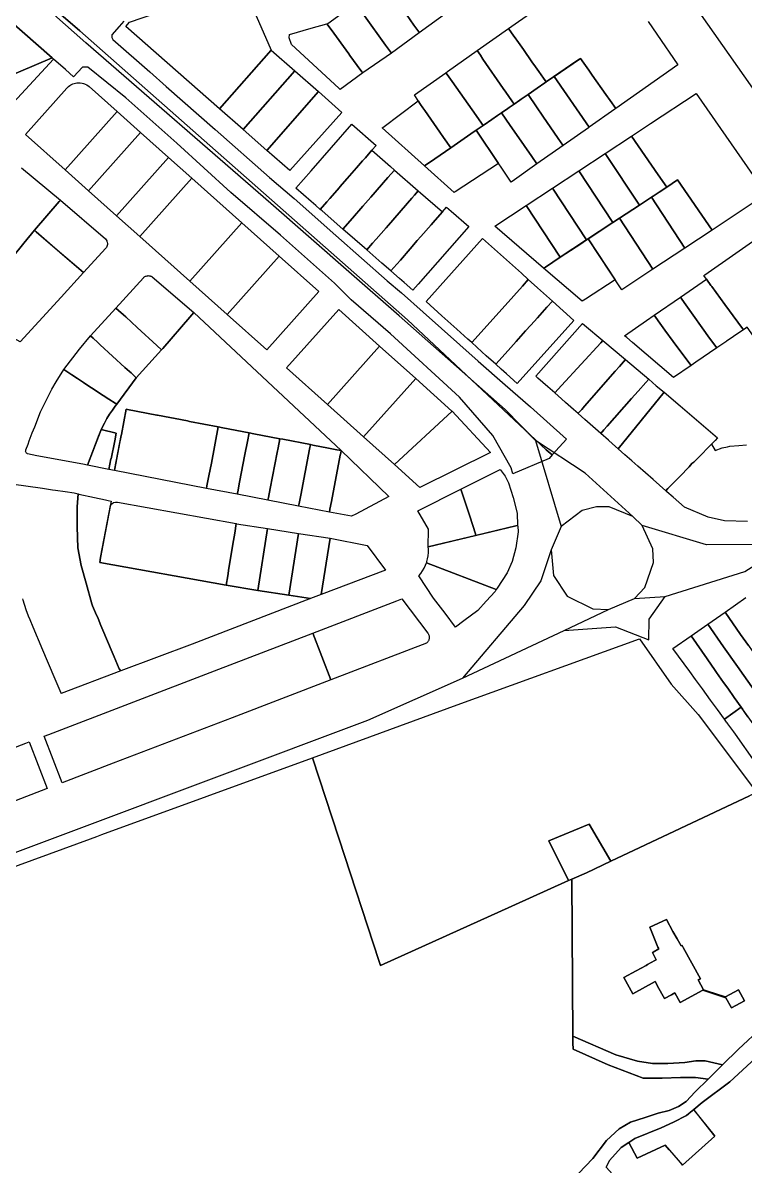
# Model space of a CAD drawing. Header units: metres. Extents: x 3 to 1027712, y 40 to 4430649.
# Drawn here: x 509669.6 to 509900.5, y 4411110 to 4411475.3 of the extents above; entities that cross this region are included whole.
import ezdxf

# ---------------------------------------------------------------- set-up
doc = ezdxf.new("R2010")
doc.units = ezdxf.units.M
doc.header["$MEASUREMENT"] = 0
doc.layers.add('A.ES.SDGC.CP.07003.cadastralparcel — CadastralParcel', color=1, linetype='Continuous')
doc.layers.add('Carreteras_5_km', color=2, linetype='Continuous', lineweight=30)

msp = doc.modelspace()

# ---------------------------------------------------------------- linework, layer by layer
at = {"layer": 'A.ES.SDGC.CP.07003.cadastralparcel — CadastralParcel', "color": 7, "linetype": 'Continuous', "flags": 128}
for points in [[(509907.81, 4411447.59), (509846.67, 4411534.5), (509845.97, 4411535.27), (509820.14, 4411568.34), (509836.65, 4411574.29), (509838.26, 4411575.71), (509840.81, 4411577.95), (509843.79, 4411580.57), (509858.98, 4411586.27), (509921.99, 4411609.92)], [(509869.47, 4411475.71), (509872.25, 4411471.67), (509878.99, 4411461.86), (509859.19, 4411447.93), (509857.41, 4411450.44), (509856.03, 4411452.39), (509851.62, 4411458.59), (509850.52, 4411460.14), (509847.85, 4411463.91), (509847.54, 4411463.7), (509846.37, 4411462.89), (509846.37, 4411462.89), (509839.24, 4411457.99), (509837.22, 4411456.6), (509836.9, 4411456.38), (509836.08, 4411457.55), (509834.54, 4411459.74), (509833.53, 4411461.18), (509832.38, 4411462.81), (509829.62, 4411466.73), (509828.06, 4411468.95), (509826.66, 4411470.93), (509826.62, 4411470.99), (509824.89, 4411473.44), (509855.98, 4411495.33)], [(509672.1, 4411486.31), (509687.78, 4411472.69), (509792.53, 4411380.36), (509836.86, 4411338.89), (509838.84, 4411337.24), (509837.83, 4411336.13), (509826.28, 4411331.21), (509825.75, 4411333.08), (509819.88, 4411343.39), (509809.17, 4411355.66), (509787.17, 4411375.89), (509774.62, 4411386.8), (509769.21, 4411392.12), (509751.96, 4411407.42), (509736.08, 4411421.06), (509718.79, 4411436.86), (509702.51, 4411451.34), (509690.41, 4411461.16), (509688.66, 4411461.1), (509685.84, 4411458.06), (509683.21, 4411460.37), (509679.43, 4411463.7), (509679.43, 4411463.7), (509678.99, 4411464.09), (509665.05, 4411476.38)], [(509701.89, 4411475.83), (509700.36, 4411474.15), (509698.07, 4411471.45), (509698.01, 4411470.61), (509698.35, 4411469.94), (509710.17, 4411459.58), (509715.46, 4411454.91), (509731.06, 4411441.15), (509748.48, 4411425.91), (509756.36, 4411419.18), (509769.65, 4411407.29), (509786.08, 4411392.8), (509790.66, 4411388.98), (509797.62, 4411382.8), (509815.16, 4411367.14), (509823.78, 4411359.6), (509831.88, 4411352.64), (509843.37, 4411342.25), (509838.84, 4411337.24), (509836.86, 4411338.89), (509792.53, 4411380.36), (509687.78, 4411472.69), (509672.1, 4411486.31)], [(509669.15, 4411428.91), (509681.6, 4411418.61), (509681.21, 4411418.15), (509673.29, 4411409), (509669.92, 4411404.9), (509666.36, 4411400.56)], [(509901.33, 4411315.94), (509893.98, 4411316.16), (509888.69, 4411317.32), (509881.09, 4411320.57), (509879.32, 4411322.13), (509877.49, 4411323.74), (509875.5, 4411325.49), (509875.14, 4411325.8), (509875.82, 4411326.49), (509877.74, 4411328.44), (509879.61, 4411330.34), (509882.66, 4411333.44), (509883.51, 4411334.46), (509884.17, 4411334.97), (509885.42, 4411336.24), (509889.73, 4411340.62), (509890.91, 4411338.67), (509893.18, 4411339.5), (509894.84, 4411339.85), (509895.68, 4411340.03), (509898.55, 4411340.26), (509901, 4411340.45)], [(509666, 4411328.03), (509675.87, 4411326.58), (509679.05, 4411326.11), (509680.04, 4411325.96), (509683.08, 4411325.52), (509686.05, 4411325.07), (509687.3, 4411324.79), (509686.97, 4411320.62), (509686.99, 4411314.27), (509687.18, 4411307.57), (509688.24, 4411301.94), (509689.83, 4411296.21), (509691.65, 4411289.67), (509691.91, 4411289.07), (509692.86, 4411286.83), (509693.67, 4411284.93), (509694.58, 4411282.77), (509695.86, 4411279.74), (509696.07, 4411279.25), (509698.84, 4411272.72), (509700.44, 4411268.94), (509700.44, 4411268.94), (509700.88, 4411268.21), (509681.84, 4411261.06), (509681.82, 4411261.11), (509680.24, 4411264.84), (509677.47, 4411271.36), (509675.98, 4411274.89), (509675.16, 4411276.83), (509674.38, 4411278.68), (509674.27, 4411278.93), (509672.87, 4411282.22), (509671.91, 4411284.59), (509671.45, 4411285.73), (509670.7, 4411287.75), (509669.68, 4411290.8), (509669.55, 4411291.24)], [(509901.55, 4411276.34), (509899.08, 4411279.9), (509894.14, 4411287.04), (509900.76, 4411291.65)], [(509901.37, 4411253.57), (509899.25, 4411256.6), (509897.06, 4411259.73), (509894.98, 4411262.7), (509893.66, 4411264.57), (509891.42, 4411267.77), (509890.98, 4411268.4), (509888.39, 4411272.09), (509883.23, 4411279.45), (509888.57, 4411283.16), (509893.65, 4411275.93), (509898.09, 4411269.65), (509900.1, 4411266.79), (509905.98, 4411258.44)], [(509632.03, 4411192.96), (509691.18, 4411214.57), (509693.27, 4411215.34), (509694.87, 4411215.92), (509762.17, 4411240.51), (509770.6, 4411214.84), (509783.57, 4411175.34), (509783.96, 4411174.15), (509825.89, 4411193.02), (509844.1, 4411201.22), (509845.12, 4411201.67), (509845.48, 4411151.49), (509845.49, 4411149.38), (509845.51, 4411147.4), (509856.71, 4411142.39), (509867.9, 4411138.11), (509874.05, 4411138.11), (509879.83, 4411138.3), (509884.68, 4411138.3), (509888.69, 4411137.82), (509884.51, 4411133.7), (509881.66, 4411130.64), (509879.25, 4411129.11), (509876.19, 4411127.79), (509872.68, 4411126.92), (509868.52, 4411125.6), (509863.92, 4411124.07), (509860.2, 4411121.88), (509856.25, 4411118.16), (509851.87, 4411112.47), (509847.27, 4411107.66)], [(509913.52, 4411161.41), (509898.4, 4411147.4), (509893.32, 4411142.39), (509887.73, 4411143.69), (509884.75, 4411143.69), (509881.21, 4411143.13), (509875.8, 4411142.76), (509870.95, 4411142.76), (509866.1, 4411143.51), (509859.21, 4411145.56), (509845.48, 4411151.49), (509845.12, 4411201.67), (509849.78, 4411203.77), (509857.55, 4411207.43), (509901.96, 4411228.34)], [(509847.27, 4411107.66), (509851.87, 4411112.47), (509856.25, 4411118.16), (509860.2, 4411121.88), (509863.92, 4411124.07), (509868.52, 4411125.6), (509872.68, 4411126.92), (509876.19, 4411127.79), (509879.25, 4411129.11), (509881.66, 4411130.64), (509884.51, 4411133.7), (509888.69, 4411137.82), (509890.88, 4411139.98), (509893.32, 4411142.39), (509898.4, 4411147.4), (509913.52, 4411161.41)], [(509917.72, 4411157.27), (509895.6, 4411136.92), (509886.84, 4411130.35), (509884.08, 4411128.07), (509881.8, 4411126.2), (509877.64, 4411124.01), (509873.69, 4411122.26), (509865.31, 4411118.85), (509863.35, 4411117.58), (509860.93, 4411116), (509857.2, 4411111.84), (509856.11, 4411109.66)]]:
    msp.add_lwpolyline(points, dxfattribs=at)
for points in [[(509793.97, 4411494.5), (509794.09, 4411494.6), (509805.45, 4411479.02), (509805.58, 4411478.84), (509796.32, 4411472.13), (509796.17, 4411472.44), (509794.63, 4411474.57), (509792.22, 4411477.95), (509790.83, 4411479.88), (509788.75, 4411482.79), (509786.43, 4411486.01), (509785.01, 4411488.01), (509793.97, 4411494.5)], [(509732.51, 4411447.76), (509702.48, 4411474.08), (509703.74, 4411475.53), (509720.5, 4411481.26), (509739.74, 4411487.84), (509748.99, 4411466.56), (509732.51, 4411447.76)], [(509796.17, 4411472.44), (509796.32, 4411472.13), (509787.42, 4411465.64), (509787.13, 4411466.05), (509785.59, 4411468.17), (509778.84, 4411477.52), (509775.97, 4411481.48), (509785.01, 4411488.01), (509786.43, 4411486.01), (509788.75, 4411482.79), (509790.83, 4411479.88), (509792.22, 4411477.95), (509794.63, 4411474.57), (509796.17, 4411472.44)], [(509678.99, 4411464.09), (509617.97, 4411438.18), (509605.42, 4411466.15), (509653.39, 4411486.65), (509655.5, 4411484.79), (509660.53, 4411480.36), (509665.05, 4411476.38), (509678.99, 4411464.09)], [(509775.62, 4411481.22), (509775.97, 4411481.48), (509778.84, 4411477.52), (509785.59, 4411468.17), (509787.13, 4411466.05), (509787.42, 4411465.64), (509778.31, 4411459.27), (509778.01, 4411459.57), (509776.46, 4411461.69), (509774.15, 4411464.89), (509773.81, 4411465.36), (509768.15, 4411473.14), (509766.81, 4411475), (509767.15, 4411475.1), (509775.62, 4411481.22)], [(509770.66, 4411454.36), (509755.5, 4411468.36), (509754.74, 4411470.51), (509754.84, 4411471.51), (509761.79, 4411473.54), (509766.81, 4411475), (509768.15, 4411473.14), (509773.81, 4411465.36), (509774.15, 4411464.89), (509776.46, 4411461.69), (509778.01, 4411459.57), (509778.31, 4411459.27), (509771.07, 4411453.98), (509770.66, 4411454.36)], [(509836.9, 4411456.38), (509836.53, 4411456.12), (509834.08, 4411454.43), (509831.11, 4411452.39), (509828.9, 4411450.86), (509828.44, 4411450.55), (509826.64, 4411449.31), (509825.89, 4411450.39), (509824, 4411453.14), (509823.19, 4411454.3), (509816.71, 4411463.71), (509815.9, 4411464.9), (509814.87, 4411466.39), (509824.89, 4411473.44), (509826.62, 4411470.99), (509826.66, 4411470.93), (509828.06, 4411468.95), (509829.62, 4411466.73), (509832.38, 4411462.81), (509833.53, 4411461.18), (509834.54, 4411459.74), (509836.08, 4411457.55), (509836.9, 4411456.38)], [(509740.05, 4411441.15), (509732.51, 4411447.76), (509748.99, 4411466.56), (509756.54, 4411459.94), (509740.05, 4411441.15)], [(509805.41, 4411459.73), (509814.87, 4411466.39), (509815.9, 4411464.9), (509816.71, 4411463.71), (509823.19, 4411454.3), (509824, 4411453.14), (509825.89, 4411450.39), (509826.64, 4411449.31), (509825.05, 4411448.21), (509824.67, 4411447.95), (509822.66, 4411446.57), (509821.33, 4411445.65), (509819.49, 4411444.39), (509817.1, 4411442.74), (509816.73, 4411442.48), (509813.23, 4411447.45), (509806.84, 4411456.53), (509805.23, 4411458.81), (509804.86, 4411459.34), (509805.41, 4411459.73)], [(509679.43, 4411463.7), (509654.99, 4411437.38), (509634.39, 4411414.06), (509620.68, 4411398.54), (509619.41, 4411395.97), (509610.56, 4411378.17), (509609.48, 4411373.94), (509575.89, 4411357.82), (509575.33, 4411358.75), (509573.04, 4411362.57), (509560.48, 4411383.69), (509558.73, 4411387.45), (509549.25, 4411407.78), (509548.34, 4411409.92), (509584.01, 4411424.4), (509597.7, 4411429.95), (509600.11, 4411430.93), (509617.97, 4411438.18), (509678.99, 4411464.09), (509679.43, 4411463.7)], [(509850.64, 4411441.91), (509839.44, 4411458.13), (509847.54, 4411463.7), (509847.85, 4411463.91), (509850.52, 4411460.14), (509851.62, 4411458.59), (509856.03, 4411452.39), (509857.41, 4411450.44), (509859.19, 4411447.93), (509858.87, 4411447.71), (509850.64, 4411441.91)], [(509764.09, 4411453.32), (509747.61, 4411434.52), (509740.05, 4411441.15), (509756.54, 4411459.94), (509764.09, 4411453.32)], [(509816.73, 4411442.48), (509816.46, 4411442.3), (509814.39, 4411440.87), (509813.94, 4411440.56), (509811.73, 4411439.04), (509808.55, 4411436.84), (509806.38, 4411435.34), (509804.06, 4411438.67), (509802.89, 4411440.33), (509798.07, 4411447.25), (509797.48, 4411448.1), (509796.72, 4411449.19), (509795.94, 4411450.31), (509794.78, 4411452.25), (509804.86, 4411459.34), (509805.23, 4411458.81), (509806.84, 4411456.53), (509813.23, 4411447.45), (509816.73, 4411442.48)], [(509839.32, 4411458.04), (509839.44, 4411458.13), (509850.64, 4411441.91), (509850.51, 4411441.82), (509850.43, 4411441.76), (509842.35, 4411436.08), (509842.28, 4411436.19), (509840.78, 4411438.35), (509835.88, 4411445.47), (509833.85, 4411448.42), (509831.11, 4411452.39), (509834.08, 4411454.43), (509836.53, 4411456.12), (509836.9, 4411456.38), (509837.22, 4411456.6), (509839.24, 4411457.99), (509839.32, 4411458.04)], [(509683.16, 4411428.3), (509670.48, 4411439.62), (509683.69, 4411454.41), (509684.2, 4411454.91), (509684.62, 4411455.31), (509684.98, 4411455.49), (509685.54, 4411455.78), (509686.41, 4411456.03), (509686.91, 4411456.09), (509687.3, 4411456.12), (509687.56, 4411456.15), (509687.93, 4411456.1), (509688.58, 4411456.03), (509688.95, 4411455.91), (509689.33, 4411455.79), (509689.57, 4411455.72), (509690.02, 4411455.47), (509690.79, 4411454.99), (509699.8, 4411446.95), (509683.16, 4411428.3)], [(509764.09, 4411453.32), (509771.58, 4411446.62), (509754.97, 4411428.06), (509747.61, 4411434.52), (509764.09, 4411453.32)], [(509784.72, 4411441.89), (509795.94, 4411450.31), (509796.72, 4411449.19), (509797.48, 4411448.1), (509798.07, 4411447.25), (509802.89, 4411440.33), (509804.06, 4411438.67), (509806.38, 4411435.34), (509801.27, 4411431.81), (509798.3, 4411429.76), (509798.06, 4411429.59), (509784.49, 4411441.72), (509784.72, 4411441.89)], [(509842.28, 4411436.19), (509842.35, 4411436.08), (509833.96, 4411430.18), (509833.92, 4411430.23), (509832.33, 4411432.53), (509827.42, 4411439.64), (509825.45, 4411442.51), (509822.66, 4411446.57), (509824.67, 4411447.95), (509825.05, 4411448.21), (509826.64, 4411449.31), (509828.44, 4411450.55), (509828.9, 4411450.86), (509831.11, 4411452.39), (509833.85, 4411448.42), (509835.88, 4411445.47), (509840.78, 4411438.35), (509842.28, 4411436.19)], [(509889.99, 4411409.09), (509878.89, 4411425.09), (509875.44, 4411422.82), (509872.71, 4411426.75), (509864.15, 4411439.08), (509870.25, 4411443.1), (509884.88, 4411452.75), (509907.26, 4411420.5), (509889.99, 4411409.09)], [(509690.62, 4411421.64), (509683.16, 4411428.3), (509699.8, 4411446.95), (509707.26, 4411440.29), (509690.62, 4411421.64)], [(509833.92, 4411430.23), (509833.96, 4411430.18), (509826.07, 4411424.63), (509825.72, 4411424.38), (509822.36, 4411429.5), (509821.71, 4411430.35), (509814.57, 4411440.99), (509816.46, 4411442.3), (509817.1, 4411442.74), (509819.49, 4411444.39), (509821.33, 4411445.65), (509822.66, 4411446.57), (509825.45, 4411442.51), (509827.42, 4411439.64), (509832.33, 4411432.53), (509833.92, 4411430.23)], [(509782.54, 4411436.11), (509781.18, 4411434.56), (509779.11, 4411432.19), (509778.2, 4411431.15), (509776.25, 4411428.91), (509773.33, 4411425.57), (509770.95, 4411422.84), (509770.82, 4411422.7), (509767.75, 4411419.19), (509766.81, 4411418.11), (509764.7, 4411415.69), (509763.32, 4411416.89), (509761.79, 4411418.23), (509756.93, 4411422.47), (509761.79, 4411428.04), (509774.77, 4411442.9), (509782.54, 4411436.11)], [(509699.57, 4411413.65), (509690.62, 4411421.64), (509707.26, 4411440.29), (509716.22, 4411432.3), (509699.57, 4411413.65)], [(509813.94, 4411440.56), (509814.39, 4411440.87), (509814.57, 4411440.99), (509821.71, 4411430.35), (509807.82, 4411421.25), (509807.47, 4411421.02), (509798.06, 4411429.59), (509798.3, 4411429.76), (509801.27, 4411431.81), (509806.38, 4411435.34), (509808.55, 4411436.84), (509811.73, 4411439.04), (509813.94, 4411440.56)], [(509872.71, 4411426.75), (509875.44, 4411422.82), (509866.7, 4411417.06), (509855.81, 4411433.57), (509864.15, 4411439.08), (509872.71, 4411426.75)], [(509707.03, 4411406.99), (509699.57, 4411413.65), (509716.22, 4411432.3), (509723.68, 4411425.64), (509707.03, 4411406.99)], [(509781.18, 4411434.56), (509787.11, 4411429.37), (509788.39, 4411428.26), (509786.32, 4411425.89), (509780.85, 4411419.62), (509778.31, 4411416.71), (509774.96, 4411412.88), (509771.91, 4411409.39), (509765.25, 4411415.21), (509764.7, 4411415.69), (509766.81, 4411418.11), (509767.75, 4411419.19), (509770.82, 4411422.7), (509770.95, 4411422.84), (509773.33, 4411425.57), (509776.25, 4411428.91), (509778.2, 4411431.15), (509779.11, 4411432.19), (509781.18, 4411434.56)], [(509866.7, 4411417.06), (509858.21, 4411411.46), (509847.32, 4411427.97), (509855.81, 4411433.57), (509866.7, 4411417.06)], [(509786.32, 4411425.89), (509788.39, 4411428.26), (509796.04, 4411421.59), (509794.82, 4411420.19), (509793.97, 4411419.22), (509786.52, 4411410.68), (509785.74, 4411409.79), (509782.61, 4411406.21), (509781.43, 4411404.86), (509779.56, 4411402.71), (509771.91, 4411409.39), (509774.96, 4411412.88), (509778.31, 4411416.71), (509780.85, 4411419.62), (509786.32, 4411425.89)], [(509722.99, 4411392.73), (509707.03, 4411406.99), (509723.68, 4411425.64), (509739.64, 4411411.38), (509722.99, 4411392.73)], [(509858.21, 4411411.46), (509849.86, 4411405.95), (509838.97, 4411422.47), (509847.32, 4411427.97), (509858.21, 4411411.46)], [(509881.28, 4411403.34), (509870.54, 4411419.59), (509875.44, 4411422.82), (509878.89, 4411425.09), (509889.99, 4411409.09), (509881.28, 4411403.34)], [(509796.04, 4411421.59), (509803.72, 4411414.88), (509801.42, 4411412.24), (509800.13, 4411410.77), (509796.88, 4411407.04), (509795.72, 4411405.72), (509793.42, 4411403.08), (509790.29, 4411399.5), (509789.12, 4411398.16), (509787.24, 4411396), (509784.4, 4411398.48), (509779.56, 4411402.71), (509781.43, 4411404.86), (509782.61, 4411406.21), (509785.74, 4411409.79), (509786.52, 4411410.68), (509793.97, 4411419.22), (509794.82, 4411420.19), (509796.04, 4411421.59)], [(509849.86, 4411405.95), (509841.38, 4411400.36), (509830.48, 4411416.87), (509838.97, 4411422.47), (509849.86, 4411405.95)], [(509688.97, 4411395.5), (509679.86, 4411403.34), (509673.82, 4411408.54), (509673.29, 4411409), (509681.21, 4411418.15), (509681.6, 4411418.61), (509696, 4411406.22), (509696.23, 4411405.93), (509696.42, 4411405.58), (509696.48, 4411405.38), (509696.54, 4411405.2), (509696.62, 4411404.8), (509696.62, 4411404.46), (509696.56, 4411404.14), (509696.46, 4411403.86), (509696.3, 4411403.55), (509696.13, 4411403.33), (509688.97, 4411395.5)], [(509871.05, 4411396.58), (509860.39, 4411412.89), (509866.7, 4411417.06), (509870.54, 4411419.59), (509881.28, 4411403.34), (509871.05, 4411396.58)], [(509805.07, 4411416.42), (509806.59, 4411415.09), (509812.14, 4411410.25), (509795.97, 4411391.74), (509794.31, 4411389.83), (509791.49, 4411392.29), (509790.01, 4411393.58), (509787.24, 4411396), (509789.12, 4411398.16), (509790.29, 4411399.5), (509793.42, 4411403.08), (509795.72, 4411405.72), (509796.88, 4411407.04), (509800.13, 4411410.77), (509801.42, 4411412.24), (509803.72, 4411414.88), (509805.07, 4411416.42)], [(509820.5, 4411410.28), (509830.48, 4411416.87), (509841.38, 4411400.36), (509836.69, 4411397.27), (509836.1, 4411396.91), (509820.5, 4411410.28)], [(509734.93, 4411382.08), (509722.99, 4411392.73), (509739.64, 4411411.38), (509751.58, 4411400.73), (509734.93, 4411382.08)], [(509861.08, 4411389.99), (509850.33, 4411406.26), (509858.21, 4411411.46), (509860.39, 4411412.89), (509871.05, 4411396.58), (509861.08, 4411389.99)], [(509666.36, 4411400.56), (509669.92, 4411404.9), (509673.29, 4411409), (509673.82, 4411408.54), (509688.97, 4411395.5), (509681.82, 4411387.66), (509674.72, 4411379.91), (509668.72, 4411373.37), (509666.08, 4411374.82), (509663.43, 4411376.28), (509662.07, 4411377.03), (509659.96, 4411378.19), (509655.17, 4411380.82), (509651.39, 4411382.9), (509661.81, 4411395.15), (509666.28, 4411400.45), (509666.36, 4411400.56)], [(509828.99, 4411395.26), (509831.21, 4411393.26), (509829.34, 4411391.17), (509826.54, 4411388.06), (509817.06, 4411377.49), (509813.13, 4411373.11), (509811.85, 4411374.26), (509808.31, 4411377.44), (509803.58, 4411381.69), (509798.51, 4411386.23), (509816.59, 4411406.38), (509828.99, 4411395.26)], [(509887.59, 4411394.8), (509908.51, 4411409.37), (509910.93, 4411405.95), (509933.32, 4411374.23), (509934.72, 4411372.21), (509914.63, 4411358.42), (509913.36, 4411360.1), (509902.4, 4411376.21), (509901.15, 4411378.04), (509900.3, 4411377.46), (509899.95, 4411377.23), (509898.2, 4411379.67), (509894.02, 4411385.34), (509889.86, 4411391.03), (509889.61, 4411391.34), (509888.16, 4411393.4), (509887.28, 4411394.59), (509887.59, 4411394.8)], [(509836.69, 4411397.27), (509841.38, 4411400.36), (509847.95, 4411404.69), (509849.86, 4411405.95), (509850.33, 4411406.26), (509858.98, 4411393.17), (509849.54, 4411386.95), (509848.47, 4411386.31), (509836.1, 4411396.91), (509836.69, 4411397.27)], [(509751.58, 4411400.73), (509764.26, 4411389.41), (509747.61, 4411370.76), (509734.93, 4411382.08), (509751.58, 4411400.73)], [(509710.96, 4411394.1), (509724.27, 4411382.78), (509722.99, 4411381.28), (509714.41, 4411371.27), (509713.97, 4411370.76), (509712.43, 4411372.19), (509706.2, 4411377.97), (509702.53, 4411381.38), (509701.82, 4411381.98), (509700.23, 4411383.33), (509699.33, 4411384.17), (509708.2, 4411393.86), (509708.33, 4411393.99), (509708.48, 4411394.11), (509708.64, 4411394.21), (509708.81, 4411394.3), (509708.98, 4411394.38), (509709.34, 4411394.48), (509709.53, 4411394.5), (509709.72, 4411394.51), (509709.91, 4411394.5), (509710.1, 4411394.47), (509710.28, 4411394.43), (509710.46, 4411394.37), (509710.63, 4411394.3), (509710.8, 4411394.21), (509710.96, 4411394.1)], [(509829.34, 4411391.17), (509831.21, 4411393.26), (509834.13, 4411390.64), (509838.89, 4411386.37), (509837.12, 4411384.39), (509834.14, 4411381.07), (509831.99, 4411378.68), (509830.35, 4411376.85), (509827.33, 4411373.49), (509824.74, 4411370.6), (509820.81, 4411366.22), (509817.78, 4411368.94), (509816.39, 4411370.18), (509813.13, 4411373.11), (509817.06, 4411377.49), (509826.54, 4411388.06), (509829.34, 4411391.17)], [(509899.95, 4411377.23), (509897.5, 4411375.55), (509896.05, 4411374.56), (509894.61, 4411373.57), (509894.33, 4411373.38), (509891.81, 4411371.65), (509891.44, 4411371.4), (509889.17, 4411374.56), (509881.57, 4411385.17), (509880.28, 4411386.97), (509879.82, 4411387.62), (509888.16, 4411393.4), (509889.61, 4411391.34), (509889.86, 4411391.03), (509894.02, 4411385.34), (509898.2, 4411379.67), (509899.95, 4411377.23)], [(509837.12, 4411384.39), (509838.89, 4411386.37), (509845.75, 4411380.21), (509827.67, 4411360.06), (509824.21, 4411363.17), (509822.52, 4411364.68), (509820.81, 4411366.22), (509824.74, 4411370.6), (509827.33, 4411373.49), (509830.35, 4411376.85), (509831.99, 4411378.68), (509834.14, 4411381.07), (509837.12, 4411384.39)], [(509880.28, 4411386.97), (509881.57, 4411385.17), (509889.17, 4411374.56), (509891.44, 4411371.4), (509884.75, 4411366.82), (509883.24, 4411365.79), (509879.98, 4411370.2), (509877.56, 4411373.47), (509874.89, 4411377.06), (509873.25, 4411379.28), (509871.96, 4411381.17), (509871.48, 4411381.86), (509879.82, 4411387.62), (509880.28, 4411386.97)], [(509700.23, 4411383.33), (509701.82, 4411381.98), (509702.53, 4411381.38), (509706.2, 4411377.97), (509712.43, 4411372.19), (509713.97, 4411370.76), (509705.87, 4411361.9), (509705.02, 4411362.68), (509704.18, 4411363.46), (509703.66, 4411363.93), (509702.25, 4411365.21), (509694.31, 4411372.45), (509693.59, 4411373.11), (509692.06, 4411374.51), (509691.23, 4411375.31), (509699.33, 4411384.17), (509700.23, 4411383.33)], [(509698.97, 4411341.78), (509699.47, 4411344.2), (509694.69, 4411345.38), (509694.96, 4411345.98), (509695.69, 4411347.42), (509696.48, 4411348.83), (509697.33, 4411350.21), (509698.23, 4411351.55), (509699.16, 4411352.81), (509699.65, 4411353.4), (509705.87, 4411361.9), (509713.97, 4411370.76), (509714.41, 4411371.27), (509722.99, 4411381.28), (509724.27, 4411382.78), (509771.38, 4411338.63), (509770.03, 4411338.89), (509767.29, 4411339.41), (509762.34, 4411340.37), (509761.56, 4411340.52), (509752.7, 4411342.22), (509751.74, 4411342.41), (509743.41, 4411344.01), (509741.92, 4411344.3), (509733.5, 4411345.92), (509732.1, 4411346.19), (509722.91, 4411347.96), (509722.28, 4411348.08), (509712.69, 4411349.92), (509712.46, 4411349.97), (509703.06, 4411351.78), (509702.64, 4411351.86), (509701.09, 4411343.8), (509701.01, 4411343.41), (509700.71, 4411341.82), (509700.63, 4411341.42), (509698.99, 4411332.9), (509698.86, 4411332.22), (509697.14, 4411332.57), (509697.76, 4411335.98), (509697.82, 4411335.97), (509698.97, 4411341.78)], [(509766.95, 4411353.38), (509753.91, 4411365.06), (509770.59, 4411383.68), (509783.63, 4411372), (509766.95, 4411353.38)], [(509869.01, 4411380.16), (509871.48, 4411381.86), (509871.96, 4411381.17), (509873.25, 4411379.28), (509874.89, 4411377.06), (509877.56, 4411373.47), (509879.98, 4411370.2), (509883.24, 4411365.79), (509877.62, 4411361.95), (509864.54, 4411373.11), (509862.68, 4411374.7), (509861.97, 4411375.3), (509869.01, 4411380.16)], [(509849.14, 4411378.69), (509855, 4411373.79), (509854.34, 4411373.06), (509841.86, 4411359.42), (509839.67, 4411357.03), (509837.44, 4411358.99), (509835.82, 4411360.41), (509834.28, 4411361.76), (509833.58, 4411362.41), (509848.58, 4411379.19), (509849.14, 4411378.69)], [(509705.87, 4411361.9), (509699.65, 4411353.4), (509699.09, 4411353.77), (509697.11, 4411355.06), (509695.27, 4411356.26), (509691.54, 4411358.7), (509690.74, 4411359.22), (509689.01, 4411360.35), (509687.06, 4411361.62), (509685.22, 4411362.82), (509682.67, 4411364.48), (509687.67, 4411371.06), (509691.23, 4411375.31), (509692.06, 4411374.51), (509693.59, 4411373.11), (509694.31, 4411372.45), (509702.25, 4411365.21), (509703.66, 4411363.93), (509704.18, 4411363.46), (509705.02, 4411362.68), (509705.87, 4411361.9)], [(509862.28, 4411367.67), (509860.35, 4411365.47), (509858.99, 4411363.94), (509849.21, 4411352.83), (509848.3, 4411351.79), (509847.18, 4411350.52), (509847.12, 4411350.46), (509845.63, 4411351.77), (509843.07, 4411354.03), (509841.79, 4411355.16), (509839.67, 4411357.03), (509841.86, 4411359.42), (509854.34, 4411373.06), (509855, 4411373.79), (509862.28, 4411367.67)], [(509778.53, 4411343), (509766.95, 4411353.38), (509783.63, 4411372), (509795.21, 4411361.62), (509778.53, 4411343)], [(509869.7, 4411361.42), (509868.75, 4411360.35), (509866.28, 4411357.56), (509864.23, 4411355.24), (509856.42, 4411346.42), (509855.37, 4411345.23), (509854.36, 4411344.09), (509850.98, 4411347.07), (509849.3, 4411348.55), (509847.12, 4411350.46), (509847.18, 4411350.52), (509848.3, 4411351.79), (509849.21, 4411352.83), (509858.99, 4411363.94), (509860.35, 4411365.47), (509862.28, 4411367.67), (509869.7, 4411361.42)], [(509680.24, 4411360.58), (509682.67, 4411364.48), (509685.22, 4411362.82), (509687.06, 4411361.62), (509689.01, 4411360.35), (509690.74, 4411359.22), (509691.54, 4411358.7), (509695.27, 4411356.26), (509697.11, 4411355.06), (509699.09, 4411353.77), (509699.65, 4411353.4), (509699.16, 4411352.81), (509698.23, 4411351.55), (509697.33, 4411350.21), (509696.48, 4411348.83), (509695.69, 4411347.42), (509694.96, 4411345.98), (509694.29, 4411344.52), (509690.32, 4411333.96), (509688.81, 4411334.24), (509674.12, 4411336.96), (509671.12, 4411337.54), (509670.93, 4411337.64), (509670.76, 4411337.79), (509670.63, 4411337.97), (509670.54, 4411338.19), (509670.5, 4411338.41), (509670.51, 4411338.63), (509670.56, 4411338.82), (509671.25, 4411340.64), (509671.66, 4411341.72), (509672.62, 4411344.29), (509673.45, 4411346.21), (509675.29, 4411350.96), (509677.23, 4411355.07), (509678.9, 4411358.27), (509680.24, 4411360.58)], [(509788.42, 4411334.14), (509778.53, 4411343), (509795.21, 4411361.62), (509806.8, 4411351.24), (509806.83, 4411351.21), (509788.42, 4411334.14)], [(509872.13, 4411359.35), (509874.6, 4411357.27), (509859.9, 4411339.22), (509858.17, 4411340.74), (509856.8, 4411341.94), (509854.36, 4411344.09), (509855.37, 4411345.23), (509856.42, 4411346.42), (509864.23, 4411355.24), (509866.28, 4411357.56), (509868.75, 4411360.35), (509869.7, 4411361.42), (509872.13, 4411359.35)], [(509875.14, 4411325.8), (509871.11, 4411329.35), (509866.2, 4411333.67), (509864.31, 4411335.34), (509862.07, 4411337.31), (509859.96, 4411339.17), (509859.9, 4411339.22), (509874.6, 4411357.27), (509879.71, 4411352.96), (509879.74, 4411352.94), (509891.72, 4411342.65), (509890.93, 4411341.84), (509889.73, 4411340.62), (509885.42, 4411336.24), (509884.17, 4411334.97), (509883.51, 4411334.46), (509882.66, 4411333.44), (509879.61, 4411330.34), (509877.74, 4411328.44), (509875.82, 4411326.49), (509875.14, 4411325.8)], [(509712.46, 4411349.97), (509712.69, 4411349.92), (509722.28, 4411348.08), (509722.91, 4411347.96), (509732.1, 4411346.19), (509729.88, 4411334.63), (509729.08, 4411330.51), (509728.47, 4411327.33), (509728.32, 4411326.55), (509718.5, 4411328.44), (509708.68, 4411330.33), (509698.86, 4411332.22), (509698.99, 4411332.9), (509701.01, 4411343.41), (509701.09, 4411343.8), (509702.64, 4411351.86), (509703.06, 4411351.78), (509712.46, 4411349.97)], [(509806.83, 4411351.21), (509819.07, 4411338.01), (509796.54, 4411326.87), (509788.42, 4411334.14), (509806.83, 4411351.21)], [(509693.7, 4411342.93), (509693.82, 4411343.25), (509694.29, 4411344.52), (509694.69, 4411345.38), (509699.47, 4411344.2), (509698.97, 4411341.78), (509697.82, 4411335.97), (509697.76, 4411335.98), (509697.14, 4411332.57), (509690.32, 4411333.96), (509693.7, 4411342.93)], [(509728.47, 4411327.33), (509729.08, 4411330.51), (509729.88, 4411334.63), (509732.1, 4411346.19), (509733.5, 4411345.92), (509741.92, 4411344.3), (509741.39, 4411341.55), (509740.58, 4411337.36), (509738.88, 4411328.48), (509738.3, 4411325.47), (509738.14, 4411324.66), (509728.32, 4411326.55), (509728.47, 4411327.33)], [(509738.3, 4411325.47), (509738.88, 4411328.48), (509740.58, 4411337.36), (509741.39, 4411341.55), (509741.92, 4411344.3), (509743.41, 4411344.01), (509751.74, 4411342.41), (509751.19, 4411339.53), (509750.9, 4411338.02), (509748.67, 4411326.46), (509748.12, 4411323.61), (509747.96, 4411322.77), (509738.14, 4411324.66), (509738.3, 4411325.47)], [(509748.12, 4411323.61), (509748.67, 4411326.46), (509750.9, 4411338.02), (509751.19, 4411339.53), (509751.74, 4411342.41), (509752.7, 4411342.22), (509761.56, 4411340.52), (509761.28, 4411339.08), (509758.46, 4411324.42), (509757.95, 4411321.75), (509757.78, 4411320.88), (509747.96, 4411322.77), (509748.12, 4411323.61)], [(509757.95, 4411321.75), (509758.46, 4411324.42), (509761.28, 4411339.08), (509761.56, 4411340.52), (509762.34, 4411340.37), (509767.29, 4411339.42), (509770.03, 4411338.89), (509771.38, 4411338.63), (509771.22, 4411337.81), (509771.1, 4411337.19), (509768.25, 4411322.4), (509767.77, 4411319.89), (509767.6, 4411318.99), (509757.78, 4411320.88), (509757.95, 4411321.75)], [(509774.71, 4411317.62), (509767.6, 4411318.99), (509767.77, 4411319.89), (509768.25, 4411322.4), (509771.1, 4411337.19), (509771.22, 4411337.81), (509771.38, 4411338.63), (509786.59, 4411323.96), (509776.04, 4411318.32), (509774.71, 4411317.62)], [(509827.8, 4411314.69), (509827.25, 4411314.56), (509814.46, 4411311.52), (509814.32, 4411311.98), (509812.47, 4411317.7), (509811.04, 4411322.11), (509810.1, 4411325.01), (509809.64, 4411326.31), (509822.16, 4411332.58), (509823.83, 4411330.43), (509824.85, 4411328.31), (509826.39, 4411323.63), (509827.62, 4411318.67), (509827.8, 4411314.69)], [(509799.17, 4411308.26), (509799.28, 4411312.94), (509799.29, 4411313.55), (509795.87, 4411319.41), (509809.64, 4411326.31), (509810.1, 4411325.01), (509811.04, 4411322.11), (509812.47, 4411317.7), (509814.32, 4411311.98), (509814.46, 4411311.52), (509799.23, 4411307.89), (509799.21, 4411308.13), (509799.17, 4411308.26)], [(509694.17, 4411302.87), (509734.62, 4411295.64), (509744.76, 4411293.96), (509754.64, 4411292.42), (509761.55, 4411291.34), (509723.69, 4411276.79), (509700.88, 4411268.21), (509700.44, 4411268.94), (509698.84, 4411272.72), (509696.07, 4411279.25), (509695.86, 4411279.74), (509694.58, 4411282.77), (509693.67, 4411284.93), (509692.86, 4411286.83), (509691.91, 4411289.07), (509691.65, 4411289.67), (509689.83, 4411296.21), (509688.24, 4411301.94), (509687.18, 4411307.57), (509686.99, 4411314.27), (509686.97, 4411320.62), (509687.3, 4411324.79), (509687.55, 4411324.73), (509692.48, 4411323.58), (509695.98, 4411322.87), (509696.89, 4411322.69), (509697.89, 4411322.48), (509694.47, 4411304.48), (509694.17, 4411302.87)], [(509735.11, 4411298.6), (509734.62, 4411295.64), (509694.17, 4411302.87), (509694.47, 4411304.48), (509697.62, 4411321.07), (509698.03, 4411321.6), (509698.59, 4411321.98), (509699.25, 4411322.18), (509699.86, 4411322.15), (509737.84, 4411315.28), (509737.34, 4411312.23), (509736.95, 4411309.85), (509735.51, 4411301.06), (509735.11, 4411298.6)], [(509744.76, 4411293.96), (509734.62, 4411295.64), (509735.11, 4411298.6), (509735.51, 4411301.06), (509736.95, 4411309.85), (509737.34, 4411312.23), (509737.84, 4411315.28), (509737.96, 4411315.26), (509747.85, 4411313.72), (509744.76, 4411293.96)], [(509747.85, 4411313.72), (509757.73, 4411312.18), (509754.64, 4411292.42), (509744.76, 4411293.96), (509747.85, 4411313.72)], [(509757.73, 4411312.18), (509767.81, 4411310.6), (509765.01, 4411292.68), (509761.55, 4411291.34), (509754.64, 4411292.42), (509757.73, 4411312.18)], [(509820.97, 4411294.23), (509798.64, 4411302.75), (509798.74, 4411303.01), (509798.8, 4411303.22), (509799.01, 4411304.01), (509799.2, 4411305.03), (509799.29, 4411306.06), (509799.3, 4411306.62), (509799.3, 4411307.09), (509799.23, 4411307.89), (509827.25, 4411314.56), (509827.8, 4411314.69), (509827.83, 4411314.46), (509827.95, 4411312.61), (509827.19, 4411307.59), (509826.03, 4411303.17), (509824.43, 4411299.61), (509821.25, 4411294.65), (509820.97, 4411294.23)], [(509765.01, 4411292.68), (509767.81, 4411310.6), (509779.66, 4411308.27), (509785.57, 4411300.38), (509765.01, 4411292.68)], [(509798.37, 4411302.02), (509798.38, 4411302.04), (509798.64, 4411302.75), (509820.97, 4411294.23), (509820.56, 4411293.58), (509817.73, 4411290.46), (509815.06, 4411287.49), (509810.61, 4411284.19), (509807.92, 4411282.19), (509804.58, 4411286.69), (509800.84, 4411291.44), (509796.15, 4411298.56), (509796.16, 4411298.57), (509796.82, 4411299.36), (509797.42, 4411300.2), (509797.94, 4411301.1), (509798.37, 4411302.02)], [(509768.06, 4411265.39), (509762.34, 4411280.32), (509789.13, 4411290.59), (509790.82, 4411291.24), (509799.05, 4411280.33), (509799.16, 4411280.17), (509799.26, 4411279.99), (509799.34, 4411279.81), (509799.41, 4411279.62), (509799.47, 4411279.43), (509799.51, 4411279.23), (509799.52, 4411279.03), (509799.52, 4411278.83), (509799.5, 4411278.63), (509799.47, 4411278.43), (509799.42, 4411278.24), (509799.35, 4411278.05), (509799.26, 4411277.87), (509799.16, 4411277.69), (509799.05, 4411277.53), (509798.92, 4411277.38), (509798.83, 4411277.29), (509798.78, 4411277.24), (509798.63, 4411277.11), (509768.06, 4411265.39)], [(509922.65, 4411245.95), (509923.46, 4411244.76), (509918.19, 4411241.09), (509917.38, 4411242.26), (509915.13, 4411245.46), (509911.61, 4411250.44), (509909.08, 4411254.04), (509905.98, 4411258.44), (509900.1, 4411266.79), (509898.09, 4411269.65), (509893.65, 4411275.93), (509888.57, 4411283.16), (509894.14, 4411287.04), (509899.08, 4411279.9), (509901.55, 4411276.34), (509902.73, 4411274.66), (509905.54, 4411270.61), (509905.98, 4411269.98), (509910.56, 4411263.38), (509913.91, 4411258.55), (509916.94, 4411254.18), (509918.64, 4411251.73), (509920.09, 4411249.63), (509922.65, 4411245.95)], [(509768.06, 4411265.39), (509736.49, 4411253.29), (509698.47, 4411238.72), (509682.12, 4411232.45), (509676.4, 4411247.39), (509677.89, 4411247.96), (509730.92, 4411268.28), (509762.34, 4411280.32), (509768.06, 4411265.39)], [(509893.9, 4411252.83), (509891.64, 4411255.92), (509889.5, 4411258.85), (509886.85, 4411262.49), (509884.66, 4411265.5), (509882.82, 4411268.02), (509877.43, 4411275.41), (509883.23, 4411279.45), (509888.39, 4411272.09), (509890.98, 4411268.4), (509891.42, 4411267.77), (509893.66, 4411264.57), (509894.98, 4411262.7), (509897.06, 4411259.73), (509899.25, 4411256.6), (509893.9, 4411252.83)], [(509876.9, 4411263.96), (509885.46, 4411254.33), (509904.17, 4411229.49), (509901.96, 4411228.34), (509857.55, 4411207.43), (509850.68, 4411219.25), (509837.79, 4411213.91), (509844.1, 4411201.22), (509825.89, 4411193.02), (509783.96, 4411174.15), (509783.57, 4411175.34), (509770.6, 4411214.84), (509762.17, 4411240.51), (509808.44, 4411257.42), (509866.72, 4411278.43), (509876.9, 4411263.96)], [(509897.4, 4411248.01), (509896.86, 4411248.77), (509894.98, 4411251.35), (509894.79, 4411251.6), (509894.61, 4411251.85), (509894.39, 4411252.16), (509893.9, 4411252.83), (509899.25, 4411256.6), (509899.75, 4411255.89), (509900.02, 4411255.49), (509900.14, 4411255.32), (509900.32, 4411255.07), (509901.37, 4411253.57), (509904.01, 4411249.81), (509905.98, 4411247), (509907.76, 4411244.47), (509909.72, 4411241.66), (509911.96, 4411238.47), (509912.79, 4411237.32), (509908.77, 4411234.51), (509906.06, 4411235.88), (509904.51, 4411238.01), (509903.77, 4411239.04), (509897.4, 4411248.01)], [(509670.58, 4411245.15), (509671.66, 4411245.57), (509677.39, 4411230.63), (509656.91, 4411222.78), (509656.79, 4411223.1), (509651.18, 4411237.72), (509670.58, 4411245.15)], [(509844.1, 4411201.22), (509837.79, 4411213.91), (509850.68, 4411219.25), (509857.55, 4411207.43), (509849.78, 4411203.77), (509845.12, 4411201.67), (509844.1, 4411201.22)], [(509865.7, 4411172.42), (509868.84, 4411174.15), (509869.29, 4411174.4), (509871.64, 4411175.7), (509872.13, 4411175.97), (509870.86, 4411178.27), (509871.13, 4411178.42), (509872.88, 4411179.39), (509872.66, 4411179.93), (509870.04, 4411186.35), (509875.36, 4411188.77), (509877.36, 4411184.93), (509878.8, 4411182.66), (509880.07, 4411180.36), (509880.36, 4411180.52), (509880.7, 4411179.91), (509886.23, 4411169.9), (509885.49, 4411169.49), (509887.22, 4411166.37), (509888.84, 4411165.84), (509893.86, 4411164.18), (509894.2, 4411164.07), (509898.36, 4411166.36), (509900.3, 4411162.86), (509896.14, 4411160.56), (509894.34, 4411163.81), (509893.67, 4411164.03), (509888.96, 4411165.59), (509886.98, 4411166.24), (509879.78, 4411162.26), (509878.06, 4411165.38), (509877.51, 4411165.08), (509876.93, 4411164.76), (509874.71, 4411163.53), (509872.49, 4411167.55), (509872.25, 4411167.99), (509871.71, 4411168.97), (509864.64, 4411165.07), (509861.78, 4411170.25), (509865.7, 4411172.42)], [(509865.7, 4411172.42), (509861.78, 4411170.25), (509864.64, 4411165.07), (509871.71, 4411168.97), (509872.25, 4411167.99), (509872.49, 4411167.55), (509874.71, 4411163.53), (509876.93, 4411164.76), (509877.51, 4411165.08), (509878.06, 4411165.38), (509879.78, 4411162.26), (509886.98, 4411166.24), (509888.96, 4411165.59), (509893.67, 4411164.03), (509894.34, 4411163.81), (509896.14, 4411160.56), (509900.3, 4411162.86), (509898.36, 4411166.36), (509894.2, 4411164.07), (509893.86, 4411164.18), (509888.84, 4411165.84), (509887.22, 4411166.37), (509885.49, 4411169.49), (509886.23, 4411169.9), (509880.7, 4411179.91), (509880.36, 4411180.52), (509880.07, 4411180.36), (509878.8, 4411182.66), (509877.36, 4411184.93), (509875.36, 4411188.77), (509870.04, 4411186.35), (509872.66, 4411179.93), (509872.88, 4411179.39), (509871.13, 4411178.42), (509870.86, 4411178.27), (509872.13, 4411175.97), (509871.64, 4411175.7), (509869.29, 4411174.4), (509868.84, 4411174.15), (509865.7, 4411172.42)], [(509884.08, 4411128.07), (509886.84, 4411130.35), (509895.6, 4411136.92), (509917.72, 4411157.27), (509922.23, 4411161.32), (509936.98, 4411122.68), (509929.22, 4411115.81), (509945.76, 4411086.5), (509934.32, 4411070.57), (509915.45, 4411044.3), (509889.66, 4411072.71), (509887.89, 4411074.66), (509884.22, 4411078.7), (509876.69, 4411087), (509856.11, 4411109.66), (509857.2, 4411111.84), (509860.93, 4411116), (509863.35, 4411117.58), (509866.04, 4411112.54), (509874.92, 4411116.7), (509880.54, 4411110.36), (509890.87, 4411119.6), (509884.08, 4411128.07)], [(509845.48, 4411151.49), (509859.21, 4411145.56), (509866.1, 4411143.51), (509870.95, 4411142.76), (509875.8, 4411142.76), (509881.21, 4411143.13), (509884.75, 4411143.69), (509887.73, 4411143.69), (509893.32, 4411142.39), (509890.88, 4411139.98), (509888.69, 4411137.82), (509884.68, 4411138.3), (509879.83, 4411138.3), (509874.05, 4411138.11), (509867.9, 4411138.11), (509856.71, 4411142.39), (509845.51, 4411147.4), (509845.49, 4411149.38), (509845.48, 4411151.49)], [(509884.08, 4411128.07), (509884.27, 4411127.83), (509890.52, 4411120.04), (509890.87, 4411119.6), (509880.54, 4411110.36), (509879.83, 4411111.16), (509876.27, 4411115.17), (509874.92, 4411116.7), (509866.04, 4411112.54), (509863.35, 4411117.58), (509865.31, 4411118.85), (509873.69, 4411122.26), (509877.64, 4411124.01), (509881.8, 4411126.2), (509883.18, 4411127.33), (509884.08, 4411128.07)]]:
    msp.add_lwpolyline(points, close=True, dxfattribs=at)
at = {"layer": 'Carreteras_5_km'}
for p, q in [((509748.85, 4411417.53, 4.8), (509689.71, 4411468.84, 4.31)), ((509773.86, 4411395.71, 4.97), (509748.85, 4411417.53, 4.8)), ((509789.92, 4411381.69, 5.1), (509773.86, 4411395.71, 4.97)), ((509823.76, 4411351.72, 5.29), (509789.92, 4411381.69, 5.1)), ((509833.48, 4411341.86, 5.34), (509823.76, 4411351.72, 5.29)), ((509833.48, 4411341.86, 5.34), (509841.75, 4411314.35, 5.28)), ((509867.62, 4411314.68, 5.57), (509864.65, 4411317.52, 5.52)), ((509841.75, 4411314.35, 5.28), (509838.51, 4411306.86, 5.13)), ((509856.8, 4411287.86, 5.59), (509865.1, 4411291.33, 5.69)), ((509865.1, 4411291.33, 5.69), (509875.01, 4411291.95, 5.83)), ((509842.68, 4411281.19, 5.32), (509856.8, 4411287.86, 5.59)), ((509810.12, 4411265.87, 4.68), (509842.68, 4411281.19, 5.32))]:
    msp.add_line(p, q, dxfattribs=at)
for points in [[(509689.71, 4411468.84, 4.31), (509614.35, 4411535.53, 3.78), (509578.91, 4411564.27, 3.39), (509537.35, 4411594.15, 2.84), (509489.05, 4411624.86, 2.49)], [(509864.65, 4411317.52, 5.52), (509849.4, 4411331.38, 5.44), (509833.48, 4411341.86, 5.34)], [(509864.65, 4411317.52, 5.52), (509857.08, 4411320.61, 5.49), (509852.96, 4411320.66, 5.47), (509848.38, 4411319.45, 5.43), (509841.75, 4411314.35, 5.28)], [(509865.1, 4411291.33, 5.69), (509868.45, 4411294.93, 5.71), (509871.27, 4411302.84, 5.65), (509871.06, 4411307.26, 5.61), (509867.62, 4411314.68, 5.57)], [(509914.12, 4411308.58, 6.1), (509888.14, 4411308.46, 5.74), (509867.62, 4411314.68, 5.57)], [(509875.01, 4411291.95, 5.83), (509900.38, 4411300.04, 5.94), (509914.12, 4411308.58, 6.1)], [(509838.51, 4411306.86, 5.13), (509835.24, 4411297.02, 4.98), (509829.85, 4411289.14, 4.9), (509810.12, 4411265.87, 4.68)], [(509838.51, 4411306.86, 5.13), (509839.26, 4411298.73, 5.16), (509843.67, 4411292.08, 5.3), (509851.88, 4411288.01, 5.49), (509856.8, 4411287.86, 5.59)], [(509869.74, 4411278.2, 5.77), (509869.81, 4411284.73, 5.81), (509875.01, 4411291.95, 5.83)], [(509842.68, 4411281.19, 5.32), (509859.13, 4411282.33, 5.69), (509869.74, 4411278.2, 5.77)], [(509637.47, 4411199.16, 3.36), (509779.9, 4411252.48, 4.16), (509810.12, 4411265.87, 4.68)], [(509637.47, 4411199.16, 3.36), (509779.9, 4411252.48, 4.16), (509810.12, 4411265.87, 4.68)]]:
    msp.add_polyline3d(points, dxfattribs=at)

doc.saveas('drawing.dxf')
